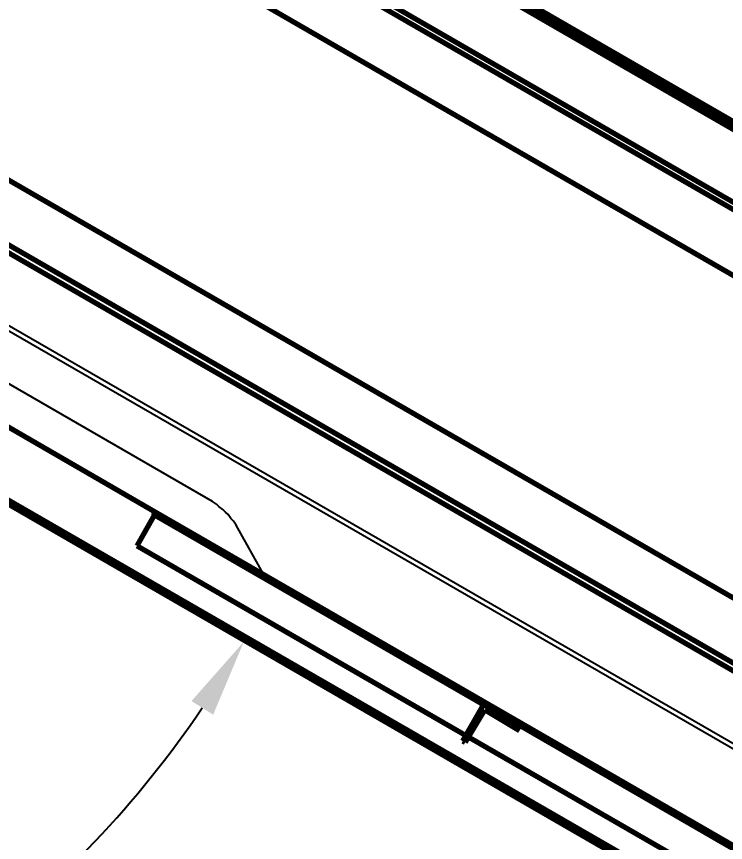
# Model space of a CAD drawing. Extents: x 0.1 to 11.6, y 0.3 to 16.2.
# Drawn here: x 6.191 to 7.098, y 8.855 to 9.913 of the extents above; entities that cross this region are included whole.
import ezdxf

# ---------------------------------------------------------------- set-up
doc = ezdxf.new("R2010")
doc.units = 0
doc.header["$MEASUREMENT"] = 0
doc.dimstyles.get("Standard").update_dxf_attribs({"dimtxt": 0.1, "dimasz": 0.1, "dimexe": 1.25, "dimexo": 0.625, "dimtad": 1, "dimtih": 1, "dimtxsty": 'Standard', "dimcen": 2.5, "dimazin": 3, "dimtfac": 1, "dimtmove": 0, "dimatfit": 3})

# ---------------------------------------------------------------- blocks, each defined once
blk = doc.blocks.new('_CLOSEDFILLED')
at = {"color": 0, "linetype": 'BYBLOCK'}
blk.add_solid([(-1, 0.164), (0, 0), (-1, -0.164)], dxfattribs=at)
blk = doc.blocks.new('*D9')
for p, q in [((5.305, 9.7917), (6.4817, 9.1123)), ((5.2917, 9.7585), (5.2917, 8.4252))]:
    blk.add_line(p, q)
for start, end in [(307.5085, 325.8282), (274.1695, 290.1477)]:
    blk.add_arc((5.2917, 9.7994), 1.3741, start, end)
at = {"layer": 'Defpoints'}
for p in [(5.305, 9.7917), (5.2917, 9.7716), (5.2917, 9.7585), (5.7616, 8.5081), (9.4933, 7.3733)]:
    blk.add_point(p, dxfattribs=at)
at = {"xscale": 0.1, "yscale": 0.1}
for p, rotation in [((6.4817, 9.1123), 57.91294655396537), ((5.2917, 8.4252), 182.0847725070838)]:
    blk.add_blockref('_CLOSEDFILLED', p, dxfattribs=dict(at, rotation=rotation))
at = {"insert": (5.9787, 8.6093), "char_height": 0.1, "attachment_point": 5, "rotation": 270}
blk.add_mtext('25', dxfattribs=at)

msp = doc.modelspace()

# ---------------------------------------------------------------- linework, layer by layer
at = {"color": 0}
for p, q in [((9.60167, 7.54167), (5.29497, 10.0283)), ((5.29167, 10.0233), (9.59831, 7.53836)), ((6.44168, 9.29167), (5.41997, 9.88167)), ((5.30501, 9.79167), (9.49333, 7.37332)), ((6.44667, 9.28836), (6.44168, 9.29167)), ((6.44997, 9.285), (6.44667, 9.28836)), ((6.45503, 9.28168), (6.44997, 9.285)), ((6.45833, 9.27832), (6.45503, 9.28168)), ((6.46164, 9.27501), (6.45833, 9.27832)), ((6.465, 9.27001), (6.46164, 9.27501)), ((6.46832, 9.26665), (6.465, 9.27001)), ((6.47168, 9.26167), (6.46832, 9.26665)), ((6.50836, 9.19667), (6.47168, 9.26167))]:
    msp.add_line(p, q, dxfattribs=at)
for points, const_width in [([(7.47999, 9.56168), (7.47999, 8.87999), (7.49669, 8.87999), (7.49669, 9.56168), (7.47999, 9.56168), (5.29497, 10.8233), (5.29497, 10.8217), (5.29335, 10.8217), (5.29335, 10.8184), (5.29167, 10.8167), (5.29167, 10.0333)], 0.01), ([(5.29167, 10.8167), (9.94336, 8.13167)], 0.00667), ([(9.89665, 8.05664), (6.09831, 10.2483)], 0.00667), ([(9.90169, 8.06168), (9.90001, 8.06332), (6.10335, 10.255)], 0.00667), ([(6.06168, 10.185), (9.86003, 7.99333), (9.90001, 8.06332)], 0.00667), ([(9.72331, 7.66), (9.68164, 7.68332), (5.88336, 9.875)], 0.00667), ([(5.84668, 9.81332), (9.64501, 7.62001)], 0.00667), ([(5.84332, 9.80501), (9.63997, 7.61333), (9.68164, 7.68332)], 0.00667), ([(9.50499, 7.37332), (6.05333, 9.36501), (6.09, 9.42833)], 0.01), ([(6.36833, 9.27832), (6.15831, 9.40001)], 0.00667), ([(6.36664, 9.27333), (6.345, 9.23503)], 0.00667), ([(9.39333, 7.53168), (6.36833, 9.27832), (6.36833, 9.27669), (6.36664, 9.27501), (6.36664, 9.27333)], 0.00667), ([(6.36664, 9.27501), (6.78836, 9.03168)], 0.00667), ([(6.345, 9.23503), (9.36833, 7.49001)], 0.00667), ([(6.78836, 9.03168), (6.76167, 8.98503)], 0.00667), ([(6.78836, 9.03168), (6.83501, 9.00499), (7.49501, 8.62332)], 0.00667), ([(6.78999, 9.02501), (6.76497, 8.98335)], 0.00667), ([(6.83501, 9.00499), (6.83165, 9), (6.78999, 9.02501)], 0.00667), ([(6.76167, 8.98503), (6.76497, 8.98335)], 0.00667)]:
    msp.add_lwpolyline(points, dxfattribs=dict(at, const_width=const_width))

# ---------------------------------------------------------------- dimensions: what is measured, and where the dimension line sits
at = {"linetype": 'Continuous'}
dim = msp.add_angular_dim_2l(base=(5.76164, 8.50809), line1=((5.30501, 9.79167), (9.49333, 7.37332)), line2=((5.29167, 9.77165), (5.29167, 9.75853)), text='25', dimstyle='Standard', dxfattribs=at)
dim.commit()
dim.dimension.update_dxf_attribs({"geometry": '*D9', "text_midpoint": (5.97872, 8.60931), "text_rotation": 270})

doc.saveas('drawing.dxf')
